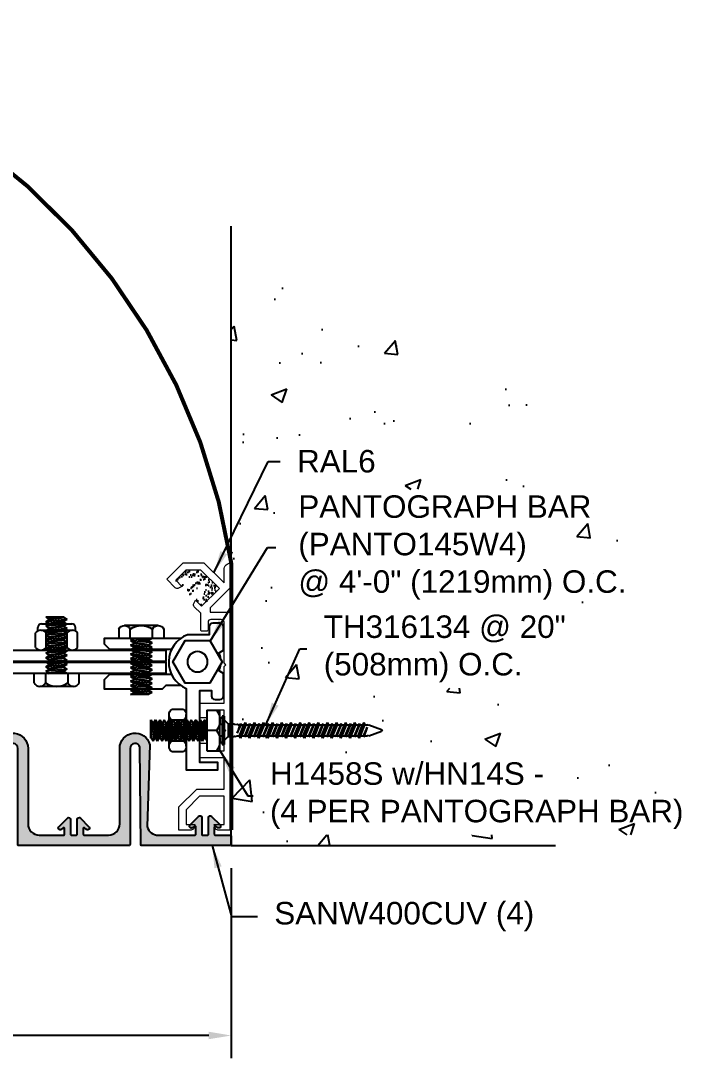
# Model space of a CAD drawing. Header units: inches. Extents: x 1.1 to 32.4, y -12.4 to 24.8.
# Drawn here: x 24.99 to 32.39, y -12.34 to -0.7 of the extents above; entities that cross this region are included whole.
import ezdxf

# ---------------------------------------------------------------- set-up
doc = ezdxf.new("R2010")
doc.units = ezdxf.units.IN
doc.header["$MEASUREMENT"] = 0
for name, color, linetype in [('Anchors', 4, 'Continuous'), ('Conditions', 1, 'Continuous'), ('Dimensions', 3, 'Continuous'), ('Fillers', 2, 'Continuous'), ('Metals', 7, 'Continuous'), ('Text', 2, 'Continuous')]:
    doc.layers.add(name, color=color, linetype=linetype)
doc.styles.add('Arial', font='arial.ttf')
doc.dimstyles.new('Arial', dxfattribs={"dimtxt": 0.25, "dimasz": 0.25, "dimexe": 0.25, "dimexo": 0.25, "dimgap": 0.25, "dimtad": 0, "dimtih": 1, "dimtoh": 1, "dimdec": 4, "dimzin": 0, "dimdsep": 46, "dimlunit": 4, "dimtxsty": 'Arial', "dimcen": 0.25, "dimadec": 0, "dimazin": 0, "dimtfac": 1, "dimtdec": 4, "dimtofl": 0, "dimtmove": 0, "dimatfit": 3, "dimfxl": 0, "dimfrac": 2, "dimtolj": 1, "dimtzin": 0, "dimarcsym": 0})

# ---------------------------------------------------------------- blocks, each defined once
blk = doc.blocks.new('H1458S')
for p, q in [((-0.188, 0.144), (0.187, 0.144)), ((-0.25, 0.104), (-0.25, 0)), ((-0.25, 0), (0.25, 0)), ((-0.125, 0), (-0.125, 0.104)), ((-0.119, 0), (-0.085, -0.02)), ((-0.085, -0.02), (0.048, 0)), ((0.125, 0), (0.125, 0.104)), ((0.25, 0.104), (0.25, 0)), ((-0.119, -0.05), (0.119, -0.025)), ((-0.119, -0.05), (-0.085, -0.03)), ((-0.119, -0.05), (-0.085, -0.07)), ((-0.119, -0.1), (0.119, -0.075)), ((-0.119, -0.1), (-0.085, -0.08)), ((-0.119, -0.1), (-0.085, -0.12)), ((-0.085, -0.03), (0.085, -0.005)), ((-0.085, -0.02), (-0.085, -0.03)), ((-0.085, -0.07), (0.085, -0.045)), ((-0.085, -0.08), (0.085, -0.055)), ((-0.085, -0.07), (-0.085, -0.08)), ((-0.085, -0.12), (0.085, -0.095)), ((-0.085, -0.13), (0.085, -0.105)), ((0.094, 0), (0.085, -0.005)), ((0.119, -0.025), (0.085, -0.005)), ((0.119, -0.025), (0.085, -0.045)), ((0.085, -0.045), (0.085, -0.055)), ((0.119, -0.075), (0.085, -0.055)), ((0.119, -0.075), (0.085, -0.095)), ((0.085, -0.095), (0.085, -0.105)), ((0.119, -0.125), (0.085, -0.105)), ((-0.119, -0.15), (0.119, -0.125)), ((-0.119, -0.15), (-0.085, -0.13)), ((-0.119, -0.15), (-0.085, -0.17)), ((-0.119, -0.2), (0.119, -0.175)), ((-0.119, -0.2), (-0.085, -0.18)), ((-0.119, -0.2), (-0.085, -0.22)), ((-0.119, -0.25), (0.119, -0.225)), ((-0.119, -0.25), (-0.085, -0.23)), ((-0.085, -0.12), (-0.085, -0.13)), ((-0.085, -0.17), (0.085, -0.145)), ((-0.085, -0.18), (0.085, -0.155)), ((-0.085, -0.17), (-0.085, -0.18)), ((-0.085, -0.22), (0.085, -0.195)), ((-0.085, -0.23), (0.085, -0.205)), ((-0.085, -0.22), (-0.085, -0.23)), ((0.119, -0.125), (0.085, -0.145)), ((0.085, -0.145), (0.085, -0.155)), ((0.119, -0.175), (0.085, -0.155)), ((0.119, -0.175), (0.085, -0.195)), ((0.085, -0.195), (0.085, -0.205)), ((0.119, -0.225), (0.085, -0.205)), ((0.119, -0.225), (0.085, -0.245)), ((-0.119, -0.25), (-0.085, -0.27)), ((-0.119, -0.3), (0.119, -0.275)), ((-0.119, -0.3), (-0.085, -0.28)), ((-0.119, -0.3), (-0.085, -0.32)), ((-0.119, -0.35), (0.119, -0.325)), ((-0.119, -0.35), (-0.085, -0.33)), ((-0.085, -0.27), (0.085, -0.245)), ((-0.085, -0.28), (0.085, -0.255)), ((-0.085, -0.27), (-0.085, -0.28)), ((-0.085, -0.32), (0.085, -0.295)), ((-0.085, -0.33), (0.085, -0.305)), ((-0.085, -0.32), (-0.085, -0.33)), ((-0.085, -0.37), (0.085, -0.345)), ((0.085, -0.245), (0.085, -0.255)), ((0.119, -0.275), (0.085, -0.255)), ((0.119, -0.275), (0.085, -0.295)), ((0.085, -0.295), (0.085, -0.305)), ((0.119, -0.325), (0.085, -0.305)), ((0.119, -0.325), (0.085, -0.345)), ((0.085, -0.345), (0.085, -0.355)), ((-0.119, -0.35), (-0.085, -0.37)), ((-0.119, -0.4), (0.119, -0.375)), ((-0.119, -0.4), (-0.085, -0.38)), ((-0.119, -0.4), (-0.085, -0.42)), ((-0.119, -0.45), (0.119, -0.425)), ((-0.119, -0.45), (-0.085, -0.43)), ((-0.119, -0.45), (-0.085, -0.47)), ((-0.085, -0.38), (0.085, -0.355)), ((-0.085, -0.37), (-0.085, -0.38)), ((-0.085, -0.42), (0.085, -0.395)), ((-0.085, -0.43), (0.085, -0.405)), ((-0.085, -0.42), (-0.085, -0.43)), ((-0.085, -0.47), (0.085, -0.445)), ((-0.085, -0.48), (0.085, -0.455)), ((0.119, -0.375), (0.085, -0.355)), ((0.119, -0.375), (0.085, -0.395)), ((0.085, -0.395), (0.085, -0.405)), ((0.119, -0.425), (0.085, -0.405)), ((0.119, -0.425), (0.085, -0.445)), ((0.085, -0.445), (0.085, -0.455)), ((0.119, -0.475), (0.085, -0.455)), ((-0.119, -0.5), (0.119, -0.475)), ((-0.119, -0.5), (-0.085, -0.48)), ((-0.119, -0.5), (-0.085, -0.52)), ((-0.119, -0.55), (0.119, -0.525)), ((-0.119, -0.55), (-0.085, -0.53)), ((-0.119, -0.55), (-0.085, -0.57)), ((-0.119, -0.6), (0.119, -0.575)), ((-0.119, -0.6), (-0.085, -0.58)), ((-0.085, -0.47), (-0.085, -0.48)), ((-0.085, -0.52), (0.085, -0.495)), ((-0.085, -0.53), (0.085, -0.505)), ((-0.085, -0.52), (-0.085, -0.53)), ((-0.085, -0.57), (0.085, -0.545)), ((-0.085, -0.58), (0.085, -0.555)), ((-0.085, -0.57), (-0.085, -0.58)), ((0.119, -0.475), (0.085, -0.495)), ((0.085, -0.495), (0.085, -0.505)), ((0.119, -0.525), (0.085, -0.505)), ((0.119, -0.525), (0.085, -0.545)), ((0.085, -0.545), (0.085, -0.555)), ((0.119, -0.575), (0.085, -0.555)), ((0.119, -0.575), (0.085, -0.595)), ((-0.119, -0.6), (-0.085, -0.62)), ((-0.085, -0.62), (0.085, -0.595)), ((-0.085, -0.62), (-0.085, -0.625)), ((-0.085, -0.625), (0.119, -0.625)), ((-0.048, -0.625), (0.085, -0.605)), ((0.085, -0.595), (0.085, -0.605)), ((0.119, -0.625), (0.085, -0.605))]:
    blk.add_line(p, q)
for centre, radius, start, end in [((-0.188, 0.075), 0.0688, 24.7615, 155.2385), ((0, -0.071), 0.215, 54.5107, 125.4893), ((0.187, 0.075), 0.0688, 24.7615, 155.2385)]:
    blk.add_arc(centre, radius, start, end)
blk = doc.blocks.new('HN14S')
for p, q in [((-0.176, 0), (0.176, 0)), ((-0.234, -0.161), (-0.234, -0.03)), ((-0.117, -0.161), (-0.117, -0.03)), ((0.117, -0.161), (0.117, -0.03)), ((0.235, -0.161), (0.235, -0.03)), ((-0.176, -0.191), (0.176, -0.191))]:
    blk.add_line(p, q)
for centre, radius, start, end in [((-0.176, -0.072), 0.0723, 35.7751, 144.2249), ((0, -0.244), 0.244, 61.2813, 118.7187), ((0.176, -0.072), 0.0723, 35.7751, 144.2249), ((-0.176, -0.119), 0.0723, 215.7751, 324.2249), ((0, 0.053), 0.244, 241.2813, 298.7187), ((0.176, -0.119), 0.0723, 215.7751, 324.2249)]:
    blk.add_arc(centre, radius, start, end)
blk = doc.blocks.new('H1458 TURNED')
for p, q in [((2.003, 22.663), (1.859, 22.663)), ((1.859, 22.213), (1.859, 22.663)), ((2.003, 22.213), (2.003, 22.663)), ((2.003, 22.532), (2.009, 22.523)), ((2.023, 22.353), (2.003, 22.486)), ((2.028, 22.557), (2.009, 22.523)), ((2.034, 22.353), (2.009, 22.523)), ((2.028, 22.557), (2.048, 22.523)), ((2.053, 22.319), (2.028, 22.557)), ((2.073, 22.353), (2.048, 22.523)), ((2.048, 22.523), (2.059, 22.523)), ((2.078, 22.557), (2.059, 22.523)), ((2.084, 22.353), (2.059, 22.523)), ((2.078, 22.557), (2.098, 22.523)), ((2.103, 22.319), (2.078, 22.557)), ((2.123, 22.353), (2.098, 22.523)), ((2.098, 22.523), (2.109, 22.523)), ((2.128, 22.557), (2.109, 22.523)), ((2.134, 22.353), (2.109, 22.523)), ((2.128, 22.557), (2.148, 22.523)), ((2.153, 22.319), (2.128, 22.557)), ((2.173, 22.353), (2.148, 22.523)), ((2.148, 22.523), (2.159, 22.523)), ((2.178, 22.557), (2.159, 22.523)), ((2.184, 22.353), (2.159, 22.523)), ((2.178, 22.557), (2.198, 22.523)), ((2.203, 22.319), (2.178, 22.557)), ((2.223, 22.353), (2.198, 22.523)), ((2.198, 22.523), (2.209, 22.523)), ((2.228, 22.557), (2.209, 22.523)), ((2.234, 22.353), (2.209, 22.523)), ((2.228, 22.557), (2.248, 22.523)), ((2.253, 22.319), (2.228, 22.557)), ((2.273, 22.353), (2.248, 22.523)), ((2.248, 22.523), (2.259, 22.523)), ((2.278, 22.557), (2.259, 22.523)), ((2.284, 22.353), (2.259, 22.523)), ((2.278, 22.557), (2.298, 22.523)), ((2.303, 22.319), (2.278, 22.557)), ((2.298, 22.523), (2.309, 22.523)), ((2.323, 22.353), (2.298, 22.523)), ((2.328, 22.557), (2.309, 22.523)), ((2.334, 22.353), (2.309, 22.523)), ((2.328, 22.557), (2.348, 22.523)), ((2.353, 22.319), (2.328, 22.557)), ((2.373, 22.353), (2.348, 22.523)), ((2.348, 22.523), (2.359, 22.523)), ((2.378, 22.557), (2.359, 22.523)), ((2.384, 22.353), (2.359, 22.523)), ((2.378, 22.557), (2.398, 22.523)), ((2.403, 22.319), (2.378, 22.557)), ((2.423, 22.353), (2.398, 22.523)), ((2.398, 22.523), (2.409, 22.523)), ((2.428, 22.557), (2.409, 22.523)), ((2.434, 22.353), (2.409, 22.523)), ((2.428, 22.557), (2.448, 22.523)), ((2.453, 22.319), (2.428, 22.557)), ((2.473, 22.353), (2.448, 22.523)), ((2.448, 22.523), (2.459, 22.523)), ((2.478, 22.557), (2.459, 22.523)), ((2.484, 22.353), (2.459, 22.523)), ((2.478, 22.557), (2.498, 22.523)), ((2.503, 22.319), (2.478, 22.557)), ((2.523, 22.353), (2.498, 22.523)), ((2.498, 22.523), (2.509, 22.523)), ((2.528, 22.557), (2.509, 22.523)), ((2.534, 22.353), (2.509, 22.523)), ((2.528, 22.557), (2.548, 22.523)), ((2.553, 22.319), (2.528, 22.557)), ((2.573, 22.353), (2.548, 22.523)), ((2.548, 22.523), (2.559, 22.523)), ((2.578, 22.557), (2.559, 22.523)), ((2.584, 22.353), (2.559, 22.523)), ((2.578, 22.557), (2.598, 22.523)), ((2.603, 22.319), (2.578, 22.557)), ((2.598, 22.523), (2.609, 22.523)), ((2.623, 22.353), (2.598, 22.523)), ((2.628, 22.557), (2.609, 22.523)), ((2.628, 22.389), (2.609, 22.523)), ((2.628, 22.353), (2.628, 22.557)), ((1.899, 22.438), (2.003, 22.438)), ((2.003, 22.319), (2.023, 22.353)), ((2.023, 22.353), (2.034, 22.353)), ((2.053, 22.319), (2.034, 22.353)), ((2.053, 22.319), (2.073, 22.353)), ((2.073, 22.353), (2.084, 22.353)), ((2.103, 22.319), (2.084, 22.353)), ((2.103, 22.319), (2.123, 22.353)), ((2.123, 22.353), (2.134, 22.353)), ((2.153, 22.319), (2.134, 22.353)), ((2.153, 22.319), (2.173, 22.353)), ((2.173, 22.353), (2.184, 22.353)), ((2.203, 22.319), (2.184, 22.353)), ((2.203, 22.319), (2.223, 22.353)), ((2.223, 22.353), (2.234, 22.353)), ((2.253, 22.319), (2.234, 22.353)), ((2.253, 22.319), (2.273, 22.353)), ((2.273, 22.353), (2.284, 22.353)), ((2.303, 22.319), (2.284, 22.353)), ((2.303, 22.319), (2.323, 22.353)), ((2.323, 22.353), (2.334, 22.353)), ((2.353, 22.319), (2.334, 22.353)), ((2.353, 22.319), (2.373, 22.353)), ((2.373, 22.353), (2.384, 22.353)), ((2.403, 22.319), (2.384, 22.353)), ((2.403, 22.319), (2.423, 22.353)), ((2.423, 22.353), (2.434, 22.353)), ((2.453, 22.319), (2.434, 22.353)), ((2.453, 22.319), (2.473, 22.353)), ((2.473, 22.353), (2.484, 22.353)), ((2.503, 22.319), (2.484, 22.353)), ((2.503, 22.319), (2.523, 22.353)), ((2.523, 22.353), (2.534, 22.353)), ((2.553, 22.319), (2.534, 22.353)), ((2.553, 22.319), (2.573, 22.353)), ((2.573, 22.353), (2.584, 22.353)), ((2.603, 22.319), (2.584, 22.353)), ((2.603, 22.319), (2.623, 22.353)), ((2.623, 22.353), (2.628, 22.353)), ((2.003, 22.213), (1.859, 22.213)), ((2.003, 22.213), (1.899, 22.213))]:
    blk.add_line(p, q)
for centre in [(2.036, 22.551), (2.036, 22.326)]:
    blk.add_arc(centre, 0.177, 140.4539, 219.5461)
blk = doc.blocks.new('TH316134 BEYOND')
for p, q in [((-0.157, 0.019), (0.157, 0.019)), ((-0.157, 0), (-0.157, 0.019)), ((-0.157, 0), (0.157, 0)), ((-0.135, 0.029), (-0.134, 0.046)), ((-0.115, 0), (-0.07, -0.045)), ((-0.065, 0.019), (-0.065, 0.046)), ((0.064, 0.019), (0.064, 0.046)), ((0.115, 0), (0.07, -0.045)), ((0.135, 0.029), (0.134, 0.046)), ((0.157, 0.019), (0.157, 0)), ((-0.07, -0.045), (0.07, -0.045)), ((-0.07, -0.045), (-0.07, -0.112)), ((0.07, -0.045), (0.07, -0.112)), ((-0.086, -0.234), (0.086, -0.184)), ((-0.086, -0.234), (-0.062, -0.221)), ((-0.074, -0.184), (0.032, -0.147)), ((-0.074, -0.184), (-0.062, -0.177)), ((-0.074, -0.184), (-0.062, -0.19)), ((-0.069, -0.122), (-0.063, -0.148)), ((0.032, -0.147), (-0.062, -0.19)), ((-0.062, -0.177), (0.032, -0.147)), ((-0.062, -0.157), (-0.062, -0.177)), ((0.062, -0.171), (-0.062, -0.221)), ((-0.062, -0.19), (-0.062, -0.221)), ((0.062, -0.197), (-0.062, -0.247)), ((-0.062, -0.279), (0.062, -0.228)), ((0.062, -0.157), (0.062, -0.171)), ((0.086, -0.184), (0.062, -0.171)), ((0.086, -0.184), (0.062, -0.197)), ((0.062, -0.197), (0.062, -0.228)), ((0.074, -0.234), (0.062, -0.228)), ((0.069, -0.122), (0.063, -0.148)), ((-0.086, -0.234), (-0.062, -0.247)), ((-0.086, -0.336), (0.086, -0.285)), ((-0.086, -0.336), (-0.062, -0.323)), ((-0.086, -0.336), (-0.062, -0.349)), ((-0.074, -0.285), (0.074, -0.234)), ((-0.074, -0.285), (-0.062, -0.279)), ((-0.074, -0.285), (-0.062, -0.291)), ((-0.074, -0.387), (0.074, -0.336)), ((0.062, -0.241), (-0.062, -0.291)), ((-0.062, -0.247), (-0.062, -0.279)), ((0.062, -0.272), (-0.062, -0.323)), ((-0.062, -0.291), (-0.062, -0.323)), ((0.062, -0.298), (-0.062, -0.349)), ((-0.062, -0.381), (0.062, -0.33)), ((0.062, -0.342), (-0.062, -0.393)), ((-0.062, -0.349), (-0.062, -0.381)), ((0.074, -0.234), (0.062, -0.241)), ((0.062, -0.241), (0.062, -0.272)), ((0.086, -0.285), (0.062, -0.272)), ((0.086, -0.285), (0.062, -0.298)), ((0.062, -0.298), (0.062, -0.33)), ((0.074, -0.336), (0.062, -0.33)), ((0.074, -0.336), (0.062, -0.342)), ((0.062, -0.342), (0.062, -0.374)), ((-0.086, -0.437), (0.086, -0.387)), ((-0.086, -0.437), (-0.062, -0.425)), ((-0.086, -0.437), (-0.062, -0.45)), ((-0.074, -0.387), (-0.062, -0.381)), ((-0.074, -0.387), (-0.062, -0.393)), ((-0.074, -0.488), (0.074, -0.437)), ((0.062, -0.374), (-0.062, -0.425)), ((-0.062, -0.393), (-0.062, -0.425)), ((0.062, -0.4), (-0.062, -0.45)), ((-0.062, -0.482), (0.062, -0.431)), ((0.062, -0.444), (-0.062, -0.494)), ((-0.062, -0.45), (-0.062, -0.482)), ((0.086, -0.387), (0.062, -0.374)), ((0.086, -0.387), (0.062, -0.4)), ((0.062, -0.4), (0.062, -0.431)), ((0.074, -0.437), (0.062, -0.431)), ((0.074, -0.437), (0.062, -0.444)), ((0.062, -0.444), (0.062, -0.475)), ((-0.086, -0.539), (0.086, -0.488)), ((-0.086, -0.539), (-0.062, -0.526)), ((-0.086, -0.539), (-0.062, -0.552)), ((-0.074, -0.488), (-0.062, -0.482)), ((-0.074, -0.488), (-0.062, -0.494)), ((-0.074, -0.59), (0.074, -0.539)), ((0.062, -0.475), (-0.062, -0.526)), ((-0.062, -0.494), (-0.062, -0.526)), ((0.062, -0.501), (-0.062, -0.552)), ((-0.062, -0.584), (0.062, -0.533)), ((0.062, -0.545), (-0.062, -0.596)), ((-0.062, -0.552), (-0.062, -0.584)), ((0.062, -0.577), (-0.062, -0.628)), ((0.086, -0.488), (0.062, -0.475)), ((0.086, -0.488), (0.062, -0.501)), ((0.062, -0.501), (0.062, -0.533)), ((0.074, -0.539), (0.062, -0.533)), ((0.074, -0.539), (0.062, -0.545)), ((0.062, -0.545), (0.062, -0.577)), ((0.086, -0.59), (0.062, -0.577)), ((-0.086, -0.641), (0.086, -0.59)), ((-0.086, -0.641), (-0.062, -0.628)), ((-0.086, -0.641), (-0.062, -0.654)), ((-0.086, -0.742), (0.086, -0.691)), ((-0.074, -0.59), (-0.062, -0.584)), ((-0.074, -0.59), (-0.062, -0.596)), ((-0.074, -0.691), (0.074, -0.641)), ((-0.074, -0.691), (-0.062, -0.685)), ((-0.074, -0.691), (-0.062, -0.698)), ((-0.062, -0.596), (-0.062, -0.628)), ((0.062, -0.603), (-0.062, -0.654)), ((-0.062, -0.685), (0.062, -0.634)), ((0.062, -0.647), (-0.062, -0.698)), ((-0.062, -0.654), (-0.062, -0.685)), ((0.062, -0.678), (-0.062, -0.729)), ((-0.062, -0.698), (-0.062, -0.729)), ((0.086, -0.59), (0.062, -0.603)), ((0.062, -0.603), (0.062, -0.634)), ((0.074, -0.641), (0.062, -0.634)), ((0.074, -0.641), (0.062, -0.647)), ((0.062, -0.647), (0.062, -0.678)), ((0.086, -0.691), (0.062, -0.678)), ((0.086, -0.691), (0.062, -0.704)), ((-0.086, -0.742), (-0.062, -0.729)), ((-0.086, -0.742), (-0.062, -0.755)), ((-0.086, -0.844), (0.086, -0.793)), ((-0.074, -0.793), (0.074, -0.742)), ((-0.074, -0.793), (-0.062, -0.787)), ((-0.074, -0.793), (-0.062, -0.799)), ((0.062, -0.704), (-0.062, -0.755)), ((-0.062, -0.787), (0.062, -0.736)), ((0.062, -0.748), (-0.062, -0.799)), ((-0.062, -0.755), (-0.062, -0.787)), ((0.062, -0.78), (-0.062, -0.831)), ((-0.062, -0.799), (-0.062, -0.831)), ((0.062, -0.806), (-0.062, -0.857)), ((0.062, -0.704), (0.062, -0.736)), ((0.074, -0.742), (0.062, -0.736)), ((0.074, -0.742), (0.062, -0.748)), ((0.062, -0.748), (0.062, -0.78)), ((0.086, -0.793), (0.062, -0.78)), ((0.086, -0.793), (0.062, -0.806)), ((0.062, -0.806), (0.062, -0.838)), ((-0.086, -0.844), (-0.062, -0.831)), ((-0.086, -0.844), (-0.062, -0.857)), ((-0.086, -0.945), (0.086, -0.895)), ((-0.074, -0.895), (0.074, -0.844)), ((-0.074, -0.895), (-0.062, -0.888)), ((-0.074, -0.895), (-0.062, -0.901)), ((-0.062, -0.888), (0.062, -0.838)), ((0.062, -0.85), (-0.062, -0.901)), ((-0.062, -0.857), (-0.062, -0.888)), ((0.062, -0.882), (-0.062, -0.932)), ((-0.062, -0.901), (-0.062, -0.932)), ((0.062, -0.907), (-0.062, -0.958)), ((0.074, -0.844), (0.062, -0.838)), ((0.074, -0.844), (0.062, -0.85)), ((0.062, -0.85), (0.062, -0.882)), ((0.086, -0.895), (0.062, -0.882)), ((0.086, -0.895), (0.062, -0.907)), ((0.062, -0.907), (0.062, -0.939)), ((-0.086, -0.945), (-0.062, -0.932)), ((-0.086, -0.945), (-0.062, -0.958)), ((-0.086, -1.047), (0.086, -0.996)), ((-0.086, -1.047), (-0.062, -1.034)), ((-0.086, -1.047), (-0.062, -1.06)), ((-0.074, -0.996), (0.074, -0.945)), ((-0.074, -0.996), (-0.062, -0.99)), ((-0.074, -0.996), (-0.062, -1.002)), ((-0.074, -1.098), (0.074, -1.047)), ((-0.062, -0.99), (0.062, -0.939)), ((0.062, -0.951), (-0.062, -1.002)), ((-0.062, -0.958), (-0.062, -0.99)), ((0.062, -0.983), (-0.062, -1.034)), ((-0.062, -1.002), (-0.062, -1.034)), ((0.062, -1.009), (-0.062, -1.06)), ((-0.062, -1.091), (0.062, -1.041)), ((0.074, -0.945), (0.062, -0.939)), ((0.074, -0.945), (0.062, -0.951)), ((0.062, -0.951), (0.062, -0.983)), ((0.086, -0.996), (0.062, -0.983)), ((0.086, -0.996), (0.062, -1.009)), ((0.062, -1.009), (0.062, -1.041)), ((0.074, -1.047), (0.062, -1.041)), ((0.074, -1.047), (0.062, -1.053)), ((-0.086, -1.148), (0.086, -1.098)), ((-0.086, -1.148), (-0.062, -1.136)), ((-0.086, -1.148), (-0.062, -1.161)), ((-0.074, -1.098), (-0.062, -1.091)), ((-0.074, -1.098), (-0.062, -1.104)), ((-0.074, -1.199), (0.074, -1.148)), ((0.062, -1.053), (-0.062, -1.104)), ((-0.062, -1.06), (-0.062, -1.091)), ((0.062, -1.085), (-0.062, -1.136)), ((-0.062, -1.104), (-0.062, -1.136)), ((0.062, -1.111), (-0.062, -1.161)), ((-0.062, -1.193), (0.062, -1.142)), ((0.062, -1.155), (-0.062, -1.205)), ((-0.062, -1.161), (-0.062, -1.193)), ((0.062, -1.053), (0.062, -1.085)), ((0.086, -1.098), (0.062, -1.085)), ((0.086, -1.098), (0.062, -1.111)), ((0.062, -1.111), (0.062, -1.142)), ((0.074, -1.148), (0.062, -1.142)), ((0.074, -1.148), (0.062, -1.155)), ((0.062, -1.155), (0.062, -1.186)), ((-0.086, -1.25), (0.086, -1.199)), ((-0.086, -1.25), (-0.062, -1.237)), ((-0.086, -1.25), (-0.062, -1.263)), ((-0.074, -1.199), (-0.062, -1.193)), ((-0.074, -1.199), (-0.062, -1.205)), ((-0.074, -1.301), (0.074, -1.25)), ((0.062, -1.186), (-0.062, -1.237)), ((-0.062, -1.205), (-0.062, -1.237)), ((0.062, -1.212), (-0.062, -1.263)), ((-0.062, -1.295), (0.062, -1.244)), ((0.062, -1.256), (-0.062, -1.307)), ((-0.062, -1.263), (-0.062, -1.295)), ((0.086, -1.199), (0.062, -1.186)), ((0.086, -1.199), (0.062, -1.212)), ((0.062, -1.212), (0.062, -1.244)), ((0.074, -1.25), (0.062, -1.244)), ((0.074, -1.25), (0.062, -1.256)), ((0.062, -1.256), (0.062, -1.288)), ((-0.086, -1.352), (0.086, -1.301)), ((-0.086, -1.352), (-0.062, -1.339)), ((-0.086, -1.352), (-0.062, -1.364)), ((-0.074, -1.301), (-0.062, -1.295)), ((-0.074, -1.301), (-0.062, -1.307)), ((-0.074, -1.402), (0.074, -1.352)), ((-0.074, -1.402), (-0.062, -1.396)), ((0.062, -1.288), (-0.062, -1.339)), ((-0.062, -1.307), (-0.062, -1.339)), ((0.062, -1.314), (-0.062, -1.364)), ((-0.062, -1.396), (0.062, -1.345)), ((0.062, -1.358), (-0.062, -1.409)), ((-0.062, -1.364), (-0.062, -1.396)), ((0.062, -1.389), (-0.062, -1.44)), ((0.086, -1.301), (0.062, -1.288)), ((0.086, -1.301), (0.062, -1.314)), ((0.062, -1.314), (0.062, -1.345)), ((0.074, -1.352), (0.062, -1.345)), ((0.074, -1.352), (0.062, -1.358)), ((0.062, -1.358), (0.062, -1.389)), ((0.086, -1.402), (0.062, -1.389)), ((-0.086, -1.453), (0.086, -1.402)), ((-0.086, -1.453), (-0.062, -1.44)), ((-0.086, -1.453), (-0.062, -1.466)), ((-0.086, -1.555), (0.086, -1.504)), ((-0.074, -1.402), (-0.062, -1.409)), ((-0.074, -1.504), (0.074, -1.453)), ((-0.074, -1.504), (-0.062, -1.498)), ((-0.074, -1.504), (-0.062, -1.51)), ((-0.062, -1.409), (-0.062, -1.44)), ((0.062, -1.415), (-0.062, -1.466)), ((-0.062, -1.498), (0.062, -1.447)), ((0.062, -1.459), (-0.062, -1.51)), ((-0.062, -1.466), (-0.062, -1.498)), ((0.062, -1.491), (-0.062, -1.542)), ((-0.062, -1.51), (-0.062, -1.542)), ((0.086, -1.402), (0.062, -1.415)), ((0.062, -1.415), (0.062, -1.447)), ((0.074, -1.453), (0.062, -1.447)), ((0.074, -1.453), (0.062, -1.459)), ((0.062, -1.459), (0.062, -1.491)), ((0.086, -1.504), (0.062, -1.491)), ((0.086, -1.504), (0.062, -1.517)), ((-0.086, -1.555), (-0.062, -1.542)), ((-0.086, -1.555), (-0.062, -1.568)), ((0.062, -1.517), (-0.062, -1.568)), ((-0.062, -1.568), (-0.062, -1.593)), ((-0.06, -1.609), (-0.01, -1.752)), ((-0.034, -1.592), (0.062, -1.549)), ((-0.034, -1.592), (0.074, -1.555)), ((0.062, -1.561), (-0.034, -1.592)), ((0.06, -1.609), (0.01, -1.752)), ((0.062, -1.517), (0.062, -1.549)), ((0.074, -1.555), (0.062, -1.549)), ((0.074, -1.555), (0.062, -1.561)), ((0.062, -1.561), (0.062, -1.593))]:
    blk.add_line(p, q)
for centre, radius, start, end in [((-0.146, 0.03), 0.0112, 270, 355), ((0.146, 0.03), 0.0112, 185, 270), ((-0.023, -0.112), 0.0465, 180, 191.9357), ((0.023, -0.112), 0.0465, 348.0643, 0), ((-0.109, -0.157), 0.0465, 0, 11.9357), ((0.109, -0.157), 0.0465, 168.0643, 180), ((-0.016, -1.593), 0.0465, 180, 199.3058), ((0.016, -1.593), 0.0465, 340.6942, 0), ((0, -1.747), 0.0106, 204.1001, 335.8999)]:
    blk.add_arc(centre, radius, start, end)
blk = doc.blocks.new('HLN14S')
for p, q in [((-0.21, 0.213), (-0.21, 0.25)), ((-0.168, 0.292), (0.168, 0.292)), ((0.21, 0.213), (0.21, 0.25)), ((-0.234, 0.03), (-0.234, 0.192)), ((-0.176, 0.222), (0.176, 0.222)), ((-0.117, 0.03), (-0.117, 0.192)), ((0.117, 0.03), (0.117, 0.192)), ((0.234, 0.03), (0.234, 0.192)), ((-0.176, 0), (0.176, 0))]:
    blk.add_line(p, q)
for centre, radius, start, end in [((-0.168, 0.25), 0.0418, 90, 180), ((0.168, 0.25), 0.0418, 0, 90), ((-0.176, 0.149), 0.0723, 35.7751, 144.2249), ((0, -0.022), 0.244, 61.2813, 118.7187), ((0.176, 0.149), 0.0723, 35.7751, 144.2249), ((-0.176, 0.072), 0.0723, 215.7751, 324.2249), ((0, 0.244), 0.244, 241.2813, 298.7187), ((0.176, 0.072), 0.0723, 215.7751, 324.2249)]:
    blk.add_arc(centre, radius, start, end)
blk = doc.blocks.new('BL14B & C + ALL THREAD AND NUT')
for points in [[(3.127, 22.822), (3.058, 22.862), (3.058, 23.122, -0.414214), (3.098, 23.162), (3.178, 23.162, -0.414214), (3.218, 23.122), (3.218, 23.032), (3.46, 23.032, -0.678595), (3.473, 22.437), (3.473, 21.532), (3.123, 21.532), (3.123, 21.612), (3.323, 21.612), (3.323, 22.412), (3.193, 22.412), (3.193, 22.352, -0.414214), (3.153, 22.312), (3.098, 22.312, -0.414214), (3.058, 22.352), (3.058, 22.602), (3.127, 22.641)], [(3.09, 22.759, -0.074148), (3.109, 22.833)], [(3.109, 22.631, -0.074148), (3.09, 22.705)]]:
    blk.add_lwpolyline(points, format="xyb")
blk.add_lwpolyline([(3.211, 22.969), (3.074, 22.732), (3.211, 22.495), (3.485, 22.495), (3.622, 22.732), (3.485, 22.969)], close=True)
for points in [[(3.535, 22.992), (4.388, 22.992), (4.388, 22.932), (4.328, 22.872), (3.636, 22.872)], [(3.636, 22.592), (4.328, 22.592), (4.388, 22.532), (4.388, 22.432), (3.738, 22.432), (3.698, 22.472), (3.535, 22.472)]]:
    blk.add_lwpolyline(points)
blk.add_circle((3.348, 22.732), 0.113)
blk = doc.blocks.new('Ral6')
at = {"lineweight": 5}
blk.add_lwpolyline([(4.189, 4.51, 0.414214), (4.204, 4.525), (4.204, 4.66, 0.414214), (4.189, 4.675), (3.934, 4.675), (3.934, 5.081), (3.914, 5.101), (3.934, 5.121), (3.934, 5.572, -0.414214), (3.965, 5.603), (4.081, 5.603, -0.414214), (4.112, 5.572), (4.112, 5.488, 0.414214), (4.127, 5.473), (4.177, 5.473, 0.414214), (4.192, 5.488), (4.192, 5.672), (4.265, 5.745, 0.339454), (4.27, 5.782), (4.25, 5.817), (4.183, 5.75), (3.986, 5.947), (4.192, 6.153), (4.357, 6.153), (4.471, 6.039), (4.404, 5.971), (4.439, 5.951, 0.339454), (4.477, 5.956), (4.572, 6.051), (4.39, 6.233), (4.159, 6.233), (3.934, 6.009), (3.934, 6.154, 0.416043), (3.854, 6.233), (3.854, 5.966), (4.087, 5.733), (4.087, 5.683), (3.854, 5.683), (3.854, 3.263), (4.002, 3.263, 0.339454), (4.032, 3.286), (4.042, 3.325), (3.934, 3.325), (3.934, 3.638), (4.205, 3.638), (4.355, 3.488), (4.355, 3.325), (4.26, 3.325), (4.271, 3.286, 0.339454), (4.301, 3.263), (4.435, 3.263), (4.435, 3.521), (4.238, 3.718), (3.934, 3.718), (3.934, 4.065), (4.189, 4.065, 0.414214), (4.204, 4.08), (4.204, 4.215, 0.414214), (4.189, 4.23), (4.139, 4.23, 0.414214), (4.124, 4.215), (4.124, 4.145), (3.934, 4.145), (3.934, 4.35), (3.914, 4.37), (3.934, 4.39), (3.934, 4.595), (4.124, 4.595), (4.124, 4.525, 0.414214), (4.139, 4.51)], format="xyb", close=True, dxfattribs=at)
blk = doc.blocks.new('pantograph - profile')
at = {"layer": 'Metals'}
for points in [[(2.701, 22.862), (15.244, 22.862), (15.244, 22.737), (2.701, 22.737)], [(2.701, 22.727), (15.244, 22.727), (15.244, 22.602), (2.701, 22.602)]]:
    blk.add_lwpolyline(points, close=True, dxfattribs=at)
at = {"xscale": -1}
blk.add_blockref('Ral6', (19.826, 17.599), dxfattribs=at)
at = {"layer": 'Anchors', "rotation": 180}
blk.add_blockref('H1458S', (14.03, 22.602), dxfattribs=at)
at = {"layer": 'Anchors'}
blk.add_blockref('HLN14S', (14.03, 22.862), dxfattribs=at)
at = {"layer": 'Anchors', "xscale": -1}
for name, p in [('H1458S', (14.972, 22.992)), ('H1458 TURNED', (17.706, -0.469))]:
    blk.add_blockref(name, p, dxfattribs=at)
for name, p, rotation in [('HN14S', (15.472, 21.969), 270), ('TH316134 BEYOND', (15.892, 21.971), 90)]:
    blk.add_blockref(name, p, dxfattribs=dict(at, rotation=rotation))
at = {"layer": 'Metals', "xscale": -1}
blk.add_blockref('BL14B & C + ALL THREAD AND NUT', (18.945, 0), dxfattribs=at)
blk = doc.blocks.new('*D19')
at = {"layer": 'Defpoints', "color": 0}
for p in [(13.334, -9.861), (27.334, -9.861), (27.334, -11.972)]:
    blk.add_point(p, dxfattribs=at)
at = {"layer": 'Dimensions', "color": 0, "lineweight": -2}
for p, q in [((13.334, -10.111), (13.334, -12.222)), ((27.334, -10.111), (27.334, -12.222)), ((13.584, -11.972), (19.368, -11.972)), ((27.084, -11.972), (21.301, -11.972))]:
    blk.add_line(p, q, dxfattribs=at)
at = {"layer": 'Dimensions', "color": 0}
for points in [[(13.584, -11.93), (13.584, -12.013), (13.334, -11.972)], [(27.084, -11.93), (27.084, -12.013), (27.334, -11.972)]]:
    blk.add_solid(points, dxfattribs=at)
at = {"layer": 'Dimensions', "color": 0, "insert": (20.334, -11.972), "char_height": 0.25, "attachment_point": 5, "style": 'Arial'}
blk.add_mtext('\\A1;1\'-2"\\P [356mm]', dxfattribs=at)
blk = doc.blocks.new('SANW400C')
blk.add_hatch(color=256).paths.add_polyline_path([(-0.375, -0.788, 0.887018), (-0.267, -0.801), (-0.255, 0.285, -0.345765), (-0.245, 0.292), (0.74, 0.292, -0.414214), (0.75, 0.282), (0.75, 0.187, -0.414214), (0.74, 0.177), (0.572, 0.177, 0.414214), (0.562, 0.167), (0.562, 0.086, 0.611952), (0.578, 0.077), (0.601, 0.094, -0.923247), (0.626, 0.063), (0.531, -0.032, -0.668179), (0.497, -0.018), (0.497, 0.167, 0.414214), (0.487, 0.177), (0.432, 0.177, 0.414214), (0.422, 0.167), (0.422, -0.018, -0.668179), (0.388, -0.032), (0.293, 0.063, -0.923247), (0.319, 0.094), (0.341, 0.077, 0.611952), (0.357, 0.086), (0.357, 0.167, 0.414214), (0.347, 0.177), (-0.061, 0.177, 0.345765), (-0.183, 0.082), (-0.155, -0.828, -0.887018), (-0.49, -0.788), (-0.49, 0.052, 0.414214), (-0.615, 0.177), (-0.887, 0.177, 0.414214), (-0.898, 0.167), (-0.898, 0.106, 0.611952), (-0.882, 0.097), (-0.859, 0.114, -0.923247), (-0.833, 0.083), (-0.928, -0.012, -0.668179), (-0.962, 0.002), (-0.962, 0.167, 0.414214), (-0.973, 0.177), (-1.028, 0.177, 0.414214), (-1.038, 0.167), (-1.038, 0.002, -0.668179), (-1.072, -0.012), (-1.167, 0.083, -0.923247), (-1.141, 0.114), (-1.118, 0.097, 0.611952), (-1.103, 0.106), (-1.103, 0.167, 0.414214), (-1.113, 0.177), (-1.385, 0.177, 0.414214), (-1.51, 0.052), (-1.51, -0.788, -0.887018), (-1.845, -0.828), (-1.817, 0.082, 0.345765), (-1.938, 0.177), (-2.347, 0.177, 0.414214), (-2.357, 0.167), (-2.357, 0.086, 0.611952), (-2.341, 0.077), (-2.318, 0.094, -0.923247), (-2.293, 0.063), (-2.388, -0.032, -0.668179), (-2.422, -0.018), (-2.422, 0.167, 0.414214), (-2.432, 0.177), (-2.487, 0.177, 0.414214), (-2.497, 0.167), (-2.497, -0.018, -0.668179), (-2.531, -0.032), (-2.626, 0.063, -0.923247), (-2.6, 0.094), (-2.578, 0.077, 0.611952), (-2.562, 0.086), (-2.562, 0.167, 0.414214), (-2.572, 0.177), (-2.74, 0.177, -0.414214), (-2.75, 0.187), (-2.75, 0.282, -0.414214), (-2.74, 0.292), (-1.726, 0.292, -0.345765), (-1.717, 0.285), (-1.733, -0.801, 0.887018), (-1.625, -0.788), (-1.625, 0.282, -0.414214), (-1.615, 0.292), (-0.385, 0.292, -0.414214), (-0.375, 0.282)])
at = {"linetype": 'Continuous', "flags": 128}
blk.add_lwpolyline([(-2.422, -0.018, 0.668179), (-2.388, -0.032), (-2.293, 0.063, 0.923247), (-2.318, 0.094), (-2.341, 0.077, -0.611952), (-2.357, 0.086), (-2.357, 0.167, -0.414214), (-2.347, 0.177), (-1.938, 0.177, -0.345765), (-1.817, 0.082), (-1.845, -0.828, 0.887018), (-1.51, -0.788), (-1.51, 0.052, -0.414214), (-1.385, 0.177), (-1.113, 0.177, -0.414214), (-1.103, 0.167), (-1.103, 0.106, -0.611952), (-1.118, 0.097), (-1.141, 0.114, 0.923247), (-1.167, 0.083), (-1.072, -0.012, 0.668179), (-1.038, 0.002), (-1.038, 0.167, -0.414214), (-1.028, 0.177), (-0.973, 0.177, -0.414214), (-0.962, 0.167), (-0.962, 0.002, 0.668179), (-0.928, -0.012), (-0.833, 0.083, 0.923247), (-0.859, 0.114), (-0.882, 0.097, -0.611952), (-0.898, 0.106), (-0.898, 0.167, -0.414214), (-0.887, 0.177), (-0.615, 0.177, -0.414214), (-0.49, 0.052), (-0.49, -0.788, 0.887018), (-0.155, -0.828), (-0.183, 0.082, -0.345765), (-0.061, 0.177), (0.347, 0.177, -0.414214), (0.357, 0.167), (0.357, 0.086, -0.611952), (0.341, 0.077), (0.319, 0.094, 0.923247), (0.293, 0.063), (0.388, -0.032, 0.668179), (0.422, -0.018), (0.422, 0.167, -0.414214), (0.432, 0.177), (0.487, 0.177, -0.414214), (0.497, 0.167), (0.497, -0.018, 0.668179), (0.531, -0.032), (0.626, 0.063, 0.923247), (0.601, 0.094), (0.578, 0.077, -0.611952), (0.562, 0.086), (0.562, 0.167, -0.414214), (0.572, 0.177), (0.74, 0.177, 0.414214), (0.75, 0.187), (0.75, 0.282, 0.414214), (0.74, 0.292), (-0.245, 0.292, 0.345765), (-0.255, 0.285), (-0.267, -0.801, -0.887018), (-0.375, -0.788), (-0.375, 0.282, 0.414214), (-0.385, 0.292), (-1.615, 0.292, 0.414214), (-1.625, 0.282), (-1.625, -0.788, -0.887018), (-1.733, -0.801), (-1.717, 0.285, 0.345765), (-1.726, 0.292), (-2.74, 0.292, 0.414214), (-2.75, 0.282), (-2.75, 0.187, 0.414214), (-2.74, 0.177), (-2.572, 0.177, -0.414214), (-2.562, 0.167), (-2.562, 0.086, -0.611952), (-2.578, 0.077), (-2.6, 0.094, 0.923247), (-2.626, 0.063), (-2.531, -0.032, 0.668179), (-2.497, -0.018), (-2.497, 0.167, -0.414214), (-2.487, 0.177), (-2.432, 0.177, -0.414214), (-2.422, 0.167)], format="xyb", close=True, dxfattribs=at)

msp = doc.modelspace()

# ---------------------------------------------------------------- hatches: boundary and pattern name
at = {"layer": 'Conditions'}
h = msp.add_hatch(dxfattribs=at)
h.set_pattern_fill('AR-CONC', color=256, scale=0.25, style=0)
edge = h.paths.add_edge_path()
edge.add_line((30.941971, -4.975332), (27.334178, -2.975332))
edge.add_line((27.334178, -2.975332), (27.334178, -8.509822))
edge.add_line((27.334178, -8.509822), (27.371135, -8.509822))
edge.add_line((27.371135, -8.509822), (27.401859, -8.516316))
edge.add_arc((27.411476, -8.470822), 0.0465, 258.0643002, 270)
edge.add_line((27.411476, -8.517322), (27.431609, -8.517322))
edge.add_line((27.431609, -8.517322), (27.437772, -8.505877))
edge.add_line((27.437772, -8.505877), (27.443935, -8.517322))
edge.add_line((27.443935, -8.517322), (27.475628, -8.517322))
edge.add_line((27.475628, -8.517322), (27.488553, -8.493322))
edge.add_line((27.488553, -8.493322), (27.501478, -8.517322))
edge.add_line((27.501478, -8.517322), (27.533171, -8.517322))
edge.add_line((27.533171, -8.517322), (27.539334, -8.505877))
edge.add_line((27.539334, -8.505877), (27.545498, -8.517322))
edge.add_line((27.545498, -8.517322), (27.577191, -8.517322))
edge.add_line((27.577191, -8.517322), (27.590116, -8.493322))
edge.add_line((27.590116, -8.493322), (27.603041, -8.517322))
edge.add_line((27.603041, -8.517322), (27.634734, -8.517322))
edge.add_line((27.634734, -8.517322), (27.640897, -8.505877))
edge.add_line((27.640897, -8.505877), (27.64706, -8.517322))
edge.add_line((27.64706, -8.517322), (27.678753, -8.517322))
edge.add_line((27.678753, -8.517322), (27.691678, -8.493322))
edge.add_line((27.691678, -8.493322), (27.704603, -8.517322))
edge.add_line((27.704603, -8.517322), (27.736296, -8.517322))
edge.add_line((27.736296, -8.517322), (27.742459, -8.505877))
edge.add_line((27.742459, -8.505877), (27.748623, -8.517322))
edge.add_line((27.748623, -8.517322), (27.780316, -8.517322))
edge.add_line((27.780316, -8.517322), (27.793241, -8.493322))
edge.add_line((27.793241, -8.493322), (27.806166, -8.517322))
edge.add_line((27.806166, -8.517322), (27.837859, -8.517322))
edge.add_line((27.837859, -8.517322), (27.844022, -8.505877))
edge.add_line((27.844022, -8.505877), (27.850185, -8.517322))
edge.add_line((27.850185, -8.517322), (27.881878, -8.517322))
edge.add_line((27.881878, -8.517322), (27.894803, -8.493322))
edge.add_line((27.894803, -8.493322), (27.907728, -8.517322))
edge.add_line((27.907728, -8.517322), (27.939421, -8.517322))
edge.add_line((27.939421, -8.517322), (27.945584, -8.505877))
edge.add_line((27.945584, -8.505877), (27.951748, -8.517322))
edge.add_line((27.951748, -8.517322), (27.983441, -8.517322))
edge.add_line((27.983441, -8.517322), (27.996366, -8.493322))
edge.add_line((27.996366, -8.493322), (28.009291, -8.517322))
edge.add_line((28.009291, -8.517322), (28.040984, -8.517322))
edge.add_line((28.040984, -8.517322), (28.047147, -8.505877))
edge.add_line((28.047147, -8.505877), (28.05331, -8.517322))
edge.add_line((28.05331, -8.517322), (28.085003, -8.517322))
edge.add_line((28.085003, -8.517322), (28.097928, -8.493322))
edge.add_line((28.097928, -8.493322), (28.110853, -8.517322))
edge.add_line((28.110853, -8.517322), (28.142546, -8.517322))
edge.add_line((28.142546, -8.517322), (28.148709, -8.505877))
edge.add_line((28.148709, -8.505877), (28.154873, -8.517322))
edge.add_line((28.154873, -8.517322), (28.186566, -8.517322))
edge.add_line((28.186566, -8.517322), (28.199491, -8.493322))
edge.add_line((28.199491, -8.493322), (28.212416, -8.517322))
edge.add_line((28.212416, -8.517322), (28.244109, -8.517322))
edge.add_line((28.244109, -8.517322), (28.250272, -8.505877))
edge.add_line((28.250272, -8.505877), (28.256435, -8.517322))
edge.add_line((28.256435, -8.517322), (28.288128, -8.517322))
edge.add_line((28.288128, -8.517322), (28.301053, -8.493322))
edge.add_line((28.301053, -8.493322), (28.313978, -8.517322))
edge.add_line((28.313978, -8.517322), (28.345671, -8.517322))
edge.add_line((28.345671, -8.517322), (28.351834, -8.505877))
edge.add_line((28.351834, -8.505877), (28.357998, -8.517322))
edge.add_line((28.357998, -8.517322), (28.389691, -8.517322))
edge.add_line((28.389691, -8.517322), (28.402616, -8.493322))
edge.add_line((28.402616, -8.493322), (28.415541, -8.517322))
edge.add_line((28.415541, -8.517322), (28.447234, -8.517322))
edge.add_line((28.447234, -8.517322), (28.453397, -8.505877))
edge.add_line((28.453397, -8.505877), (28.45956, -8.517322))
edge.add_line((28.45956, -8.517322), (28.491253, -8.517322))
edge.add_line((28.491253, -8.517322), (28.504178, -8.493322))
edge.add_line((28.504178, -8.493322), (28.517103, -8.517322))
edge.add_line((28.517103, -8.517322), (28.548796, -8.517322))
edge.add_line((28.548796, -8.517322), (28.554959, -8.505877))
edge.add_line((28.554959, -8.505877), (28.561123, -8.517322))
edge.add_line((28.561123, -8.517322), (28.592816, -8.517322))
edge.add_line((28.592816, -8.517322), (28.605741, -8.493322))
edge.add_line((28.605741, -8.493322), (28.618666, -8.517322))
edge.add_line((28.618666, -8.517322), (28.650359, -8.517322))
edge.add_line((28.650359, -8.517322), (28.656522, -8.505877))
edge.add_line((28.656522, -8.505877), (28.662685, -8.517322))
edge.add_line((28.662685, -8.517322), (28.694378, -8.517322))
edge.add_line((28.694378, -8.517322), (28.707303, -8.493322))
edge.add_line((28.707303, -8.493322), (28.720228, -8.517322))
edge.add_line((28.720228, -8.517322), (28.751921, -8.517322))
edge.add_line((28.751921, -8.517322), (28.758084, -8.505877))
edge.add_line((28.758084, -8.505877), (28.764248, -8.517322))
edge.add_line((28.764248, -8.517322), (28.795941, -8.517322))
edge.add_line((28.795941, -8.517322), (28.808866, -8.493322))
edge.add_line((28.808866, -8.493322), (28.821791, -8.517322))
edge.add_line((28.821791, -8.517322), (28.847652, -8.517322))
edge.add_arc((28.847652, -8.563822), 0.0465, 70.694249, 90, ccw=False)
edge.add_line((28.863025, -8.519937), (29.004076, -8.569348))
edge.add_arc((29.00143, -8.579572), 0.010561, -75.4885761, 75.4885761, ccw=False)
edge.add_line((29.004076, -8.589796), (28.863025, -8.639207))
edge.add_arc((28.847652, -8.595322), 0.0465, 270, 289.305751, ccw=False)
edge.add_line((28.847652, -8.641822), (28.815029, -8.641822))
edge.add_line((28.815029, -8.641822), (28.808866, -8.653266))
edge.add_line((28.808866, -8.653266), (28.802702, -8.641822))
edge.add_line((28.802702, -8.641822), (28.771009, -8.641822))
edge.add_line((28.771009, -8.641822), (28.758084, -8.665822))
edge.add_line((28.758084, -8.665822), (28.745159, -8.641822))
edge.add_line((28.745159, -8.641822), (28.713467, -8.641822))
edge.add_line((28.713467, -8.641822), (28.707303, -8.653266))
edge.add_line((28.707303, -8.653266), (28.70114, -8.641822))
edge.add_line((28.70114, -8.641822), (28.669447, -8.641822))
edge.add_line((28.669447, -8.641822), (28.656522, -8.665822))
edge.add_line((28.656522, -8.665822), (28.643597, -8.641822))
edge.add_line((28.643597, -8.641822), (28.611904, -8.641822))
edge.add_line((28.611904, -8.641822), (28.605741, -8.653266))
edge.add_line((28.605741, -8.653266), (28.599577, -8.641822))
edge.add_line((28.599577, -8.641822), (28.567884, -8.641822))
edge.add_line((28.567884, -8.641822), (28.554959, -8.665822))
edge.add_line((28.554959, -8.665822), (28.542034, -8.641822))
edge.add_line((28.542034, -8.641822), (28.510342, -8.641822))
edge.add_line((28.510342, -8.641822), (28.504178, -8.653266))
edge.add_line((28.504178, -8.653266), (28.498015, -8.641822))
edge.add_line((28.498015, -8.641822), (28.466322, -8.641822))
edge.add_line((28.466322, -8.641822), (28.453397, -8.665822))
edge.add_line((28.453397, -8.665822), (28.440472, -8.641822))
edge.add_line((28.440472, -8.641822), (28.408779, -8.641822))
edge.add_line((28.408779, -8.641822), (28.402616, -8.653266))
edge.add_line((28.402616, -8.653266), (28.396452, -8.641822))
edge.add_line((28.396452, -8.641822), (28.364759, -8.641822))
edge.add_line((28.364759, -8.641822), (28.351834, -8.665822))
edge.add_line((28.351834, -8.665822), (28.338909, -8.641822))
edge.add_line((28.338909, -8.641822), (28.307217, -8.641822))
edge.add_line((28.307217, -8.641822), (28.301053, -8.653266))
edge.add_line((28.301053, -8.653266), (28.29489, -8.641822))
edge.add_line((28.29489, -8.641822), (28.263197, -8.641822))
edge.add_line((28.263197, -8.641822), (28.250272, -8.665822))
edge.add_line((28.250272, -8.665822), (28.237347, -8.641822))
edge.add_line((28.237347, -8.641822), (28.205654, -8.641822))
edge.add_line((28.205654, -8.641822), (28.199491, -8.653266))
edge.add_line((28.199491, -8.653266), (28.193327, -8.641822))
edge.add_line((28.193327, -8.641822), (28.161634, -8.641822))
edge.add_line((28.161634, -8.641822), (28.148709, -8.665822))
edge.add_line((28.148709, -8.665822), (28.135784, -8.641822))
edge.add_line((28.135784, -8.641822), (28.104092, -8.641822))
edge.add_line((28.104092, -8.641822), (28.097928, -8.653266))
edge.add_line((28.097928, -8.653266), (28.091765, -8.641822))
edge.add_line((28.091765, -8.641822), (28.060072, -8.641822))
edge.add_line((28.060072, -8.641822), (28.047147, -8.665822))
edge.add_line((28.047147, -8.665822), (28.034222, -8.641822))
edge.add_line((28.034222, -8.641822), (28.002529, -8.641822))
edge.add_line((28.002529, -8.641822), (27.996366, -8.653266))
edge.add_line((27.996366, -8.653266), (27.990202, -8.641822))
edge.add_line((27.990202, -8.641822), (27.958509, -8.641822))
edge.add_line((27.958509, -8.641822), (27.945584, -8.665822))
edge.add_line((27.945584, -8.665822), (27.932659, -8.641822))
edge.add_line((27.932659, -8.641822), (27.900967, -8.641822))
edge.add_line((27.900967, -8.641822), (27.894803, -8.653266))
edge.add_line((27.894803, -8.653266), (27.88864, -8.641822))
edge.add_line((27.88864, -8.641822), (27.856947, -8.641822))
edge.add_line((27.856947, -8.641822), (27.844022, -8.665822))
edge.add_line((27.844022, -8.665822), (27.831097, -8.641822))
edge.add_line((27.831097, -8.641822), (27.799404, -8.641822))
edge.add_line((27.799404, -8.641822), (27.793241, -8.653266))
edge.add_line((27.793241, -8.653266), (27.787077, -8.641822))
edge.add_line((27.787077, -8.641822), (27.755384, -8.641822))
edge.add_line((27.755384, -8.641822), (27.742459, -8.665822))
edge.add_line((27.742459, -8.665822), (27.729534, -8.641822))
edge.add_line((27.729534, -8.641822), (27.697842, -8.641822))
edge.add_line((27.697842, -8.641822), (27.691678, -8.653266))
edge.add_line((27.691678, -8.653266), (27.685515, -8.641822))
edge.add_line((27.685515, -8.641822), (27.653822, -8.641822))
edge.add_line((27.653822, -8.641822), (27.640897, -8.665822))
edge.add_line((27.640897, -8.665822), (27.627972, -8.641822))
edge.add_line((27.627972, -8.641822), (27.596279, -8.641822))
edge.add_line((27.596279, -8.641822), (27.590116, -8.653266))
edge.add_line((27.590116, -8.653266), (27.583952, -8.641822))
edge.add_line((27.583952, -8.641822), (27.552259, -8.641822))
edge.add_line((27.552259, -8.641822), (27.539334, -8.665822))
edge.add_line((27.539334, -8.665822), (27.526409, -8.641822))
edge.add_line((27.526409, -8.641822), (27.494717, -8.641822))
edge.add_line((27.494717, -8.641822), (27.488553, -8.653266))
edge.add_line((27.488553, -8.653266), (27.48239, -8.641822))
edge.add_line((27.48239, -8.641822), (27.450697, -8.641822))
edge.add_line((27.450697, -8.641822), (27.437772, -8.665822))
edge.add_line((27.437772, -8.665822), (27.424847, -8.641822))
edge.add_line((27.424847, -8.641822), (27.411476, -8.641822))
edge.add_arc((27.411476, -8.688322), 0.0465, 90, 101.9356998)
edge.add_line((27.401859, -8.642827), (27.371135, -8.649322))
edge.add_line((27.371135, -8.649322), (27.334178, -8.649322))
edge.add_line((27.334178, -8.649322), (27.334178, -9.860642))
edge.add_line((27.334178, -9.860642), (30.941971, -9.860642))
edge.add_line((30.941971, -9.860642), (30.941971, -4.975332))
h.paths.add_polyline_path([(27.70239, -8.869356), (32.392875, -8.869356), (32.392875, -9.743219), (27.70239, -9.743219)])
h.paths.add_polyline_path([(28.017593, -5.899764), (31.743719, -5.899764), (31.743719, -7.195069), (28.017593, -7.195069)])
h.paths.add_polyline_path([(28.004277, -5.400468), (28.959427, -5.400468), (28.959427, -5.780755), (28.004277, -5.780755)], flags=16)
h.paths.add_polyline_path([(28.3006, -7.236962), (31.206637, -7.236962), (31.206637, -8.111166), (28.3006, -8.111166)])
h = msp.add_hatch(dxfattribs=at)
h.set_pattern_fill('AR-SAND', color=256, scale=0.0325, style=0)
h.set_pattern_definition([(142.5, (40.668356, 0), (0.00204728, 0.06262177), [0, -0.0494, 0, -0.05525, 0, -0.0528125]), (172.5, (40.66836, 0), (-0.05751774, 0.09171975), [0, -0.02665, 0, -0.044525, 0, -0.0170625]), (212.5, (40.70833, 0), (-0.10120961, 0.00018392), [0, -0.01625, 0, -0.0585, 0, -0.076375]), (222.5, (40.70833, 0), (-0.0976991, 0.02852446), [0, -0.008125, 0, -0.03835, 0, -0.043875])])
h.paths.add_polyline_path([(27.055894, -6.920133, 0.688197164), (27.03862, -6.913022), (26.880268, -7.075805), (26.833477, -7.029014), (26.996864, -6.878245, 0.664745989), (26.991244, -6.860681), (26.763149, -6.901116, 0.699657697), (26.747225, -6.935153), (26.808299, -6.969468), (26.788127, -6.983664), (26.78426, -6.979797), (26.717085, -6.912622), (26.831862, -6.797845), (26.996601, -6.797845), (27.202731, -7.003975), (27.005585, -7.201122), (26.93841, -7.133946), (26.927284, -7.122821), (26.945752, -7.098459), (26.979772, -7.168928, 0.684825287), (27.013924, -7.153941)])

# ---------------------------------------------------------------- linework, layer by layer
for q in [(27.334178, -2.975332), (30.941971, -9.860642)]:
    msp.add_line((27.334178, -9.860642), q, dxfattribs=at)
at = {"layer": 'Fillers', "const_width": 0.045}
msp.add_lwpolyline([(13.334678, -9.687847), (13.334678, -6.717845, -0.857132679), (27.333681, -6.717845), (27.333681, -9.687847)], format="xyb", dxfattribs=at)

# ---------------------------------------------------------------- block references
msp.add_blockref('pantograph - profile', (11.361692, -30.550379))
at = {"layer": 'Fillers', "xscale": -1, "rotation": 180}
msp.add_blockref('SANW400C', (26.583533, -9.568159), dxfattribs=at)

# ---------------------------------------------------------------- texts
at = {"layer": 'Text', "char_height": 0.25, "attachment_point": 4, "style": 'Arial'}
for s, insert in [('\\A1;RAL6', (28.066777, -5.590611)), ('PANTOGRAPH BAR\\P(PANTO145W4)\\P@ 4\'-0" (1219mm) O.C.', (28.080093, -6.547416)), ('\\A1;TH316134 @ 20"\\P(508mm) O.C.', (28.3631, -7.674064)), ('H1458S w/HN14S -\\P(4 PER PANTOGRAPH BAR)', (27.76489, -9.306287)), ('SANW400CUV (4)', (27.812613, -10.649768))]:
    msp.add_mtext(s, dxfattribs=dict(at, insert=insert))

# ---------------------------------------------------------------- dimensions: what is measured, and where the dimension line sits
at = {"layer": 'Dimensions'}
dim = msp.add_linear_dim(base=(27.334178, -11.971722), p1=(13.334178, -9.860642), p2=(27.334178, -9.860642), dimstyle='Arial', override={"dimpost": '\\X'}, dxfattribs=at)
dim.commit()
dim.dimension.update_dxf_attribs({"geometry": '*D19', "text_midpoint": (20.334178, -11.971722), "dimtype": 160})

# ---------------------------------------------------------------- leaders
at = {"layer": 'Text', "annotation_type": 0, "has_hookline": 1, "hookline_direction": 0}
for points, text_width in [([(27.141458, -6.830065), (27.745105, -5.590611), (27.879277, -5.590611)], 0.83015), ([(27.72045, -8.517322), (28.097084, -7.674064), (28.1756, -7.674064)], 2.667462), ([(27.208178, -8.805846), (27.518224, -9.306287), (27.57739, -9.306287)], 4.565484), ([(27.121894, -9.860642), (27.336385, -10.649768), (27.625113, -10.649768)], 2.863404)]:
    msp.add_leader(points, dimstyle='Arial', override={"dimgap": 0.1875, "dimtad": 0}, dxfattribs=dict(at, text_width=text_width))
at = {"layer": 'Text', "annotation_type": 0, "has_hookline": 1, "hookline_direction": 0, "text_width": 3.601126}
msp.add_leader([(27.0993, -7.588181), (27.736665, -6.547416), (27.830093, -6.547416)], dimstyle='Arial', dxfattribs=at)

doc.saveas('drawing.dxf')
